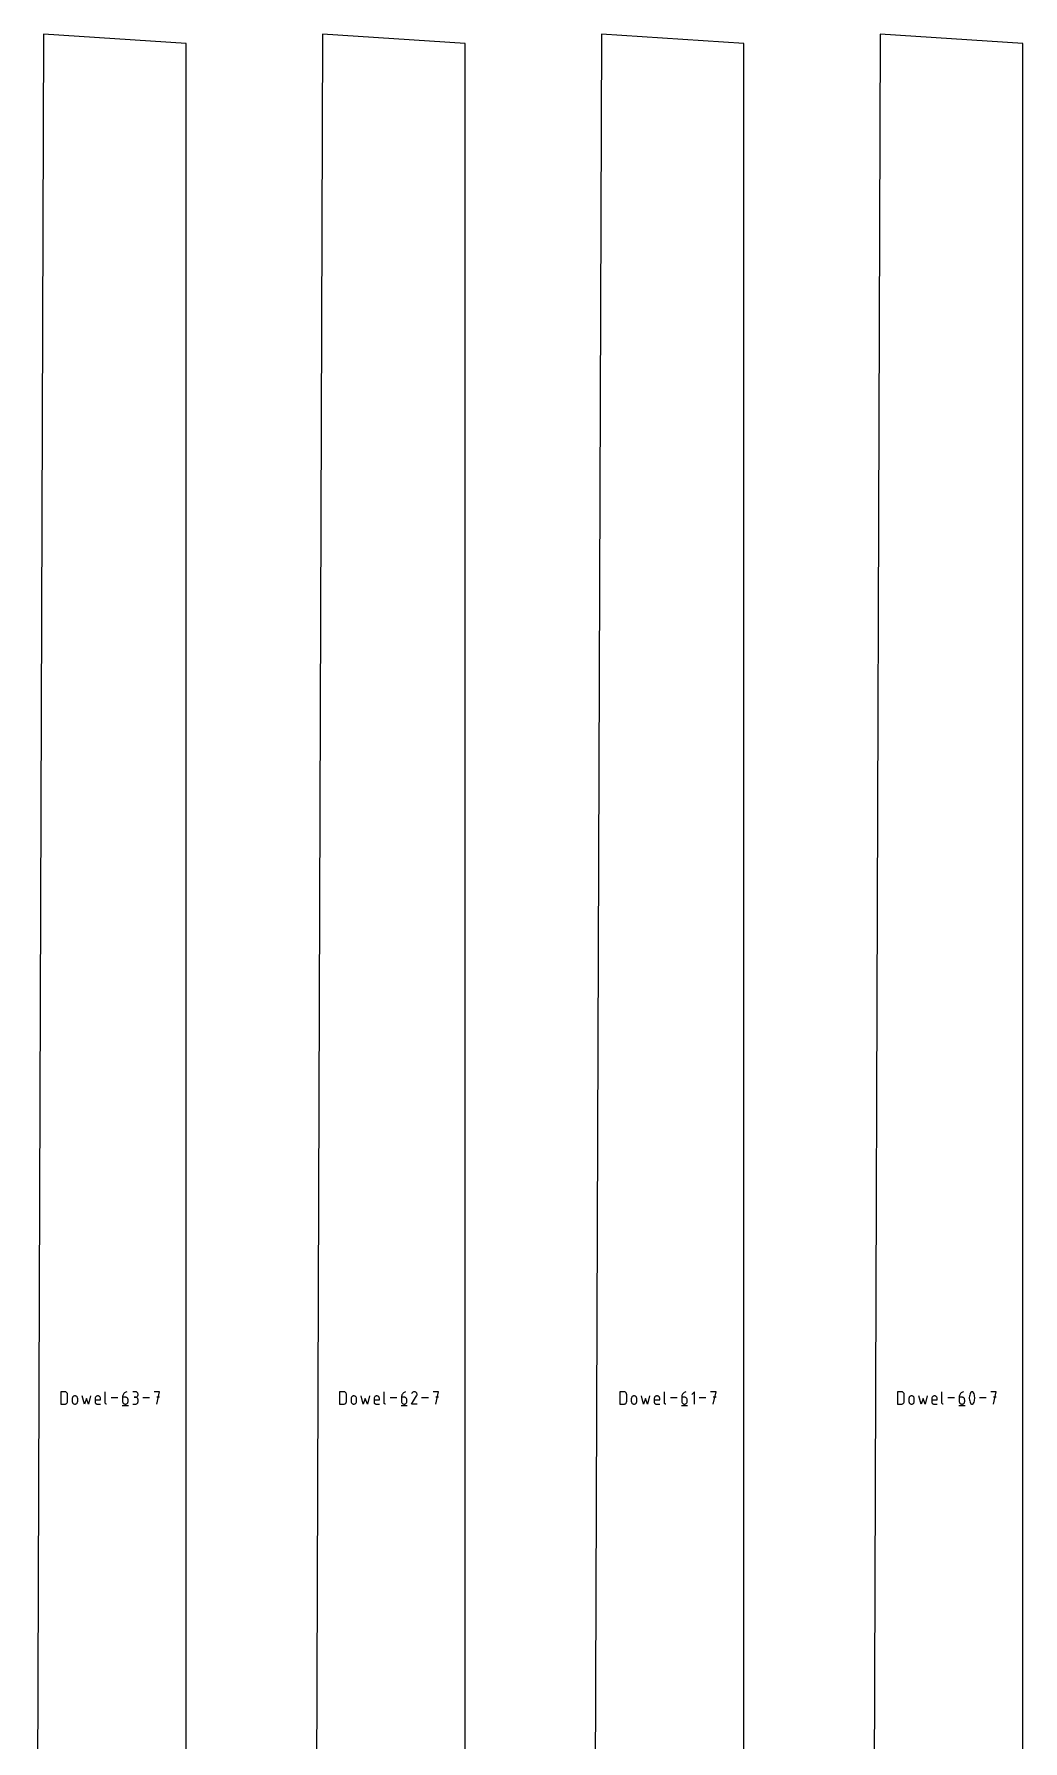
# Model space of a CAD drawing. Extents: x 0 to 12.2, y 0 to 12.
# Drawn here: x 4.89 to 5.865, y 7.645 to 9.328 of the extents above; entities that cross this region are included whole.
import ezdxf

# ---------------------------------------------------------------- set-up
doc = ezdxf.new("R2010")
doc.units = 0

msp = doc.modelspace()

# ---------------------------------------------------------------- linework, layer by layer
at = {"layer": 'annotation', "color": 1}
for p, q in [((4.920143, 7.989005), (4.91609, 7.989005)), ((4.91609, 7.989005), (4.91609, 7.976854)), ((4.91609, 7.976862), (4.920143, 7.976862)), ((4.91609, 7.976854), (4.91609, 7.976862)), ((4.920626, 7.988962), (4.920143, 7.989005)), ((4.920143, 7.976862), (4.920626, 7.976905)), ((4.920143, 7.976862), (4.920143, 7.976862)), ((4.921081, 7.988836), (4.920626, 7.988962)), ((4.920626, 7.976905), (4.921081, 7.977031)), ((4.921501, 7.988636), (4.921081, 7.988836)), ((4.921081, 7.977031), (4.921501, 7.977231)), ((4.921877, 7.988369), (4.921501, 7.988636)), ((4.921501, 7.977231), (4.921877, 7.977497)), ((4.922202, 7.988044), (4.921877, 7.988369)), ((4.921877, 7.977497), (4.922202, 7.977823)), ((4.922468, 7.987666), (4.922202, 7.988044)), ((4.922202, 7.977823), (4.922468, 7.9782)), ((4.922668, 7.987246), (4.922468, 7.987666)), ((4.922468, 7.9782), (4.922668, 7.978621)), ((4.922794, 7.986789), (4.922668, 7.987246)), ((4.922668, 7.978621), (4.922794, 7.979078)), ((4.922837, 7.986303), (4.922794, 7.986789)), ((4.922794, 7.979078), (4.922837, 7.979563)), ((4.922837, 7.979563), (4.922837, 7.986303)), ((4.922837, 7.986303), (4.922837, 7.986303)), ((4.927437, 7.982736), (4.927393, 7.982251)), ((4.927393, 7.982251), (4.927393, 7.979556)), ((4.927393, 7.979556), (4.927393, 7.979556)), ((4.927393, 7.979556), (4.927437, 7.979071)), ((4.927563, 7.983192), (4.927437, 7.982736)), ((4.927437, 7.979071), (4.927563, 7.978614)), ((4.927762, 7.983612), (4.927563, 7.983192)), ((4.927563, 7.978614), (4.927762, 7.978193)), ((4.928029, 7.983988), (4.927762, 7.983612)), ((4.927762, 7.978193), (4.928029, 7.977816)), ((4.928355, 7.984313), (4.928029, 7.983988)), ((4.928029, 7.977816), (4.928355, 7.97749)), ((4.928732, 7.984578), (4.928355, 7.984313)), ((4.928355, 7.97749), (4.928732, 7.977223)), ((4.929153, 7.984777), (4.928732, 7.984578)), ((4.928732, 7.977223), (4.929153, 7.977023)), ((4.92961, 7.984902), (4.929153, 7.984777)), ((4.929153, 7.977023), (4.92961, 7.976898)), ((4.930096, 7.984945), (4.92961, 7.984902)), ((4.92961, 7.976898), (4.930096, 7.976854)), ((4.930581, 7.984902), (4.930096, 7.984945)), ((4.930096, 7.984945), (4.930096, 7.984945)), ((4.930096, 7.976854), (4.930581, 7.976898)), ((4.930096, 7.976854), (4.930096, 7.976854)), ((4.931038, 7.984777), (4.930581, 7.984902)), ((4.930581, 7.976898), (4.931038, 7.977023)), ((4.931458, 7.984578), (4.931038, 7.984777)), ((4.931038, 7.977023), (4.931459, 7.977223)), ((4.931835, 7.984313), (4.931458, 7.984578)), ((4.931459, 7.977223), (4.931836, 7.97749)), ((4.932161, 7.983988), (4.931835, 7.984313)), ((4.931836, 7.97749), (4.932161, 7.977816)), ((4.932428, 7.983612), (4.932161, 7.983988)), ((4.932161, 7.977816), (4.932428, 7.978193)), ((4.932628, 7.983192), (4.932428, 7.983612)), ((4.932428, 7.978193), (4.932628, 7.978614)), ((4.932753, 7.982736), (4.932628, 7.983192)), ((4.932628, 7.978614), (4.932753, 7.979071)), ((4.932797, 7.982251), (4.932753, 7.982736)), ((4.932753, 7.979071), (4.932797, 7.979556)), ((4.932797, 7.979556), (4.932797, 7.982251)), ((4.932797, 7.982251), (4.932797, 7.982251)), ((4.939384, 7.976854), (4.937354, 7.984945)), ((4.941407, 7.982251), (4.939384, 7.976854)), ((4.943429, 7.976854), (4.941407, 7.982251)), ((4.945459, 7.984945), (4.943429, 7.976854)), ((4.95006, 7.982745), (4.950016, 7.982261)), ((4.950016, 7.982261), (4.950016, 7.978887)), ((4.950016, 7.980907), (4.955413, 7.980907)), ((4.950016, 7.978887), (4.950016, 7.978887)), ((4.950016, 7.978887), (4.950049, 7.978521)), ((4.950049, 7.978521), (4.950143, 7.978177)), ((4.950185, 7.983201), (4.95006, 7.982745)), ((4.950143, 7.978177), (4.950293, 7.97786)), ((4.950385, 7.983622), (4.950185, 7.983201)), ((4.950293, 7.97786), (4.950493, 7.977576)), ((4.950652, 7.983998), (4.950385, 7.983622)), ((4.950493, 7.977576), (4.950737, 7.977331)), ((4.950977, 7.984324), (4.950652, 7.983998)), ((4.950737, 7.977331), (4.95102, 7.977131)), ((4.951354, 7.98459), (4.950977, 7.984324)), ((4.95102, 7.977131), (4.951336, 7.976981)), ((4.951336, 7.976981), (4.951678, 7.976886)), ((4.951774, 7.98479), (4.951354, 7.98459)), ((4.951678, 7.976886), (4.952043, 7.976854)), ((4.95223, 7.984916), (4.951774, 7.98479)), ((4.952043, 7.976854), (4.955412, 7.976854)), ((4.952715, 7.984959), (4.95223, 7.984916)), ((4.9532, 7.984916), (4.952715, 7.984959)), ((4.952715, 7.984959), (4.952715, 7.984959)), ((4.953657, 7.98479), (4.9532, 7.984916)), ((4.954077, 7.98459), (4.953657, 7.98479)), ((4.954454, 7.984324), (4.954077, 7.98459)), ((4.954779, 7.983998), (4.954454, 7.984324)), ((4.955045, 7.983622), (4.954779, 7.983998)), ((4.955244, 7.983201), (4.955045, 7.983622)), ((4.95537, 7.982745), (4.955244, 7.983201)), ((4.955413, 7.982261), (4.95537, 7.982745)), ((4.955413, 7.980907), (4.955413, 7.982261)), ((4.955413, 7.982261), (4.955413, 7.982261)), ((4.959969, 7.978211), (4.959969, 7.989015)), ((4.959991, 7.977966), (4.959969, 7.978211)), ((4.960054, 7.977735), (4.959991, 7.977966)), ((4.960154, 7.977524), (4.960054, 7.977735)), ((4.960288, 7.977334), (4.960154, 7.977524)), ((4.960452, 7.977171), (4.960288, 7.977334)), ((4.960641, 7.977037), (4.960452, 7.977171)), ((4.960853, 7.976937), (4.960641, 7.977037)), ((4.961083, 7.976874), (4.960853, 7.976937)), ((4.961328, 7.976852), (4.961083, 7.976874)), ((4.961328, 7.976852), (4.961328, 7.976852)), ((4.97253, 7.98293), (4.965886, 7.98293)), ((4.977146, 7.984415), (4.977086, 7.983594)), ((4.977086, 7.983594), (4.977086, 7.979555)), ((4.979784, 7.983594), (4.977086, 7.983594)), ((4.977086, 7.979555), (4.977086, 7.979555)), ((4.977086, 7.979555), (4.977129, 7.97907)), ((4.977129, 7.97907), (4.977255, 7.978613)), ((4.97732, 7.985205), (4.977146, 7.984415)), ((4.977255, 7.978613), (4.977455, 7.978192)), ((4.977602, 7.985952), (4.97732, 7.985205)), ((4.977455, 7.978192), (4.977721, 7.977815)), ((4.977984, 7.986647), (4.977602, 7.985952)), ((4.977721, 7.977815), (4.978047, 7.97749)), ((4.978458, 7.987281), (4.977984, 7.986647)), ((4.978047, 7.97749), (4.978424, 7.977223)), ((4.978424, 7.977223), (4.978844, 7.977023)), ((4.979018, 7.987844), (4.978458, 7.987281)), ((4.978844, 7.977023), (4.9793, 7.976898)), ((4.979657, 7.988325), (4.979018, 7.987844)), ((4.9793, 7.976898), (4.979784, 7.976854)), ((4.980366, 7.988715), (4.979657, 7.988325)), ((4.980269, 7.983551), (4.979784, 7.983594)), ((4.979784, 7.976854), (4.980269, 7.976898)), ((4.979784, 7.976854), (4.979784, 7.976854)), ((4.980726, 7.983426), (4.980269, 7.983551)), ((4.980269, 7.976898), (4.980726, 7.977023)), ((4.981139, 7.989005), (4.980366, 7.988715)), ((4.981147, 7.983227), (4.980726, 7.983426)), ((4.980726, 7.977023), (4.981147, 7.977223)), ((4.981139, 7.989005), (4.981139, 7.989005)), ((4.981523, 7.982961), (4.981147, 7.983227)), ((4.981147, 7.977223), (4.981523, 7.97749)), ((4.981848, 7.982637), (4.981523, 7.982961)), ((4.981523, 7.97749), (4.981848, 7.977815)), ((4.982114, 7.982261), (4.981848, 7.982637)), ((4.981848, 7.977815), (4.982114, 7.978192)), ((4.982314, 7.981841), (4.982114, 7.982261)), ((4.982114, 7.978192), (4.982314, 7.978613)), ((4.982439, 7.981385), (4.982314, 7.981841)), ((4.982314, 7.978613), (4.982439, 7.97907)), ((4.982483, 7.9809), (4.982439, 7.981385)), ((4.982439, 7.97907), (4.982483, 7.979555)), ((4.982483, 7.979555), (4.982483, 7.9809)), ((4.982483, 7.9809), (4.982483, 7.9809)), ((4.989738, 7.988991), (4.987039, 7.988991)), ((4.987039, 7.976854), (4.989738, 7.976854)), ((4.989738, 7.983595), (4.988386, 7.983595)), ((4.988386, 7.983595), (4.989738, 7.983595)), ((4.990223, 7.988948), (4.989738, 7.988991)), ((4.989738, 7.983595), (4.990223, 7.983638)), ((4.990223, 7.983551), (4.989738, 7.983595)), ((4.989738, 7.983595), (4.989738, 7.983595)), ((4.989738, 7.976854), (4.990223, 7.976898)), ((4.989738, 7.976854), (4.989738, 7.976854)), ((4.99068, 7.988822), (4.990223, 7.988948)), ((4.990223, 7.983638), (4.99068, 7.983764)), ((4.99068, 7.983425), (4.990223, 7.983551)), ((4.990223, 7.976898), (4.99068, 7.977023)), ((4.9911, 7.988622), (4.99068, 7.988822)), ((4.99068, 7.983764), (4.9911, 7.983964)), ((4.9911, 7.983226), (4.99068, 7.983425)), ((4.99068, 7.977023), (4.9911, 7.977223)), ((4.991476, 7.988356), (4.9911, 7.988622)), ((4.9911, 7.983964), (4.991476, 7.98423)), ((4.991476, 7.982959), (4.9911, 7.983226)), ((4.9911, 7.977223), (4.991476, 7.977489)), ((4.991802, 7.988031), (4.991476, 7.988356)), ((4.991476, 7.98423), (4.991802, 7.984556)), ((4.991802, 7.982634), (4.991476, 7.982959)), ((4.991476, 7.977489), (4.991802, 7.977814)), ((4.992068, 7.987655), (4.991802, 7.988031)), ((4.991802, 7.984556), (4.992068, 7.984933)), ((4.992068, 7.982258), (4.991802, 7.982634)), ((4.991802, 7.977814), (4.992068, 7.978191)), ((4.992267, 7.987235), (4.992068, 7.987655)), ((4.992068, 7.984933), (4.992267, 7.985354)), ((4.992267, 7.981838), (4.992068, 7.982258)), ((4.992068, 7.978191), (4.992267, 7.97861)), ((4.992392, 7.98678), (4.992267, 7.987235)), ((4.992267, 7.985354), (4.992392, 7.985811)), ((4.992392, 7.981383), (4.992267, 7.981838)), ((4.992267, 7.97861), (4.992392, 7.979066)), ((4.992436, 7.986297), (4.992392, 7.98678)), ((4.992392, 7.985811), (4.992436, 7.986297)), ((4.992436, 7.9809), (4.992392, 7.981383)), ((4.992392, 7.979066), (4.992436, 7.979549)), ((4.992436, 7.986297), (4.992436, 7.986297)), ((4.992436, 7.979549), (4.992436, 7.9809)), ((4.992436, 7.9809), (4.992436, 7.9809)), ((5.003638, 7.98293), (4.996994, 7.98293)), ((5.013596, 7.989005), (5.008193, 7.989005)), ((5.010895, 7.976854), (5.013596, 7.989005)), ((5.013596, 7.983594), (5.010895, 7.983594)), ((5.195142, 7.989005), (5.191089, 7.989005)), ((5.191089, 7.989005), (5.191089, 7.976854)), ((5.191089, 7.976862), (5.195142, 7.976862)), ((5.191089, 7.976854), (5.191089, 7.976862)), ((5.195625, 7.988962), (5.195142, 7.989005)), ((5.195142, 7.976862), (5.195625, 7.976905)), ((5.195142, 7.976862), (5.195142, 7.976862)), ((5.19608, 7.988836), (5.195625, 7.988962)), ((5.195625, 7.976905), (5.19608, 7.977031)), ((5.1965, 7.988636), (5.19608, 7.988836)), ((5.19608, 7.977031), (5.1965, 7.977231)), ((5.196876, 7.988369), (5.1965, 7.988636)), ((5.1965, 7.977231), (5.196876, 7.977497)), ((5.197201, 7.988044), (5.196876, 7.988369)), ((5.196876, 7.977497), (5.197201, 7.977823)), ((5.197467, 7.987666), (5.197201, 7.988044)), ((5.197201, 7.977823), (5.197467, 7.9782)), ((5.197667, 7.987246), (5.197467, 7.987666)), ((5.197467, 7.9782), (5.197667, 7.978621)), ((5.197793, 7.986789), (5.197667, 7.987246)), ((5.197667, 7.978621), (5.197793, 7.979078)), ((5.197836, 7.986303), (5.197793, 7.986789)), ((5.197793, 7.979078), (5.197836, 7.979563)), ((5.197836, 7.979563), (5.197836, 7.986303)), ((5.197836, 7.986303), (5.197836, 7.986303)), ((5.202436, 7.982736), (5.202393, 7.982251)), ((5.202393, 7.982251), (5.202393, 7.979556)), ((5.202393, 7.979556), (5.202393, 7.979556)), ((5.202393, 7.979556), (5.202436, 7.979071)), ((5.202562, 7.983192), (5.202436, 7.982736)), ((5.202436, 7.979071), (5.202562, 7.978614)), ((5.202761, 7.983612), (5.202562, 7.983192)), ((5.202562, 7.978614), (5.202761, 7.978193)), ((5.203028, 7.983988), (5.202761, 7.983612)), ((5.202761, 7.978193), (5.203028, 7.977816)), ((5.203354, 7.984313), (5.203028, 7.983988)), ((5.203028, 7.977816), (5.203354, 7.97749)), ((5.203731, 7.984578), (5.203354, 7.984313)), ((5.203354, 7.97749), (5.203731, 7.977223)), ((5.204152, 7.984777), (5.203731, 7.984578)), ((5.203731, 7.977223), (5.204152, 7.977023)), ((5.204609, 7.984902), (5.204152, 7.984777)), ((5.204152, 7.977023), (5.204609, 7.976898)), ((5.205095, 7.984945), (5.204609, 7.984902)), ((5.204609, 7.976898), (5.205095, 7.976854)), ((5.20558, 7.984902), (5.205095, 7.984945)), ((5.205095, 7.984945), (5.205095, 7.984945)), ((5.205095, 7.976854), (5.20558, 7.976898)), ((5.205095, 7.976854), (5.205095, 7.976854)), ((5.206037, 7.984777), (5.20558, 7.984902)), ((5.20558, 7.976898), (5.206037, 7.977023)), ((5.206457, 7.984578), (5.206037, 7.984777)), ((5.206037, 7.977023), (5.206458, 7.977223)), ((5.206835, 7.984313), (5.206457, 7.984578)), ((5.206458, 7.977223), (5.206835, 7.97749)), ((5.20716, 7.983988), (5.206835, 7.984313)), ((5.206835, 7.97749), (5.20716, 7.977816)), ((5.207427, 7.983612), (5.20716, 7.983988)), ((5.20716, 7.977816), (5.207427, 7.978193)), ((5.207627, 7.983192), (5.207427, 7.983612)), ((5.207427, 7.978193), (5.207627, 7.978614)), ((5.207752, 7.982736), (5.207627, 7.983192)), ((5.207627, 7.978614), (5.207752, 7.979071)), ((5.207796, 7.982251), (5.207752, 7.982736)), ((5.207752, 7.979071), (5.207796, 7.979556)), ((5.207796, 7.979556), (5.207796, 7.982251)), ((5.207796, 7.982251), (5.207796, 7.982251)), ((5.214384, 7.976854), (5.212353, 7.984945)), ((5.216406, 7.982251), (5.214384, 7.976854)), ((5.218428, 7.976854), (5.216406, 7.982251)), ((5.220458, 7.984945), (5.218428, 7.976854)), ((5.225059, 7.982745), (5.225015, 7.982261)), ((5.225015, 7.982261), (5.225015, 7.978887)), ((5.225015, 7.980907), (5.230412, 7.980907)), ((5.225015, 7.978887), (5.225015, 7.978887)), ((5.225015, 7.978887), (5.225048, 7.978521)), ((5.225048, 7.978521), (5.225142, 7.978177)), ((5.225185, 7.983201), (5.225059, 7.982745)), ((5.225142, 7.978177), (5.225292, 7.97786)), ((5.225384, 7.983622), (5.225185, 7.983201)), ((5.225292, 7.97786), (5.225492, 7.977576)), ((5.225651, 7.983998), (5.225384, 7.983622)), ((5.225492, 7.977576), (5.225736, 7.977331)), ((5.225976, 7.984324), (5.225651, 7.983998)), ((5.225736, 7.977331), (5.226019, 7.977131)), ((5.226353, 7.98459), (5.225976, 7.984324)), ((5.226019, 7.977131), (5.226335, 7.976981)), ((5.226335, 7.976981), (5.226678, 7.976886)), ((5.226773, 7.98479), (5.226353, 7.98459)), ((5.226678, 7.976886), (5.227042, 7.976854)), ((5.227229, 7.984916), (5.226773, 7.98479)), ((5.227042, 7.976854), (5.230411, 7.976854)), ((5.227714, 7.984959), (5.227229, 7.984916)), ((5.228199, 7.984916), (5.227714, 7.984959)), ((5.227714, 7.984959), (5.227714, 7.984959)), ((5.228656, 7.98479), (5.228199, 7.984916)), ((5.229076, 7.98459), (5.228656, 7.98479)), ((5.229453, 7.984324), (5.229076, 7.98459)), ((5.229778, 7.983998), (5.229453, 7.984324)), ((5.230044, 7.983622), (5.229778, 7.983998)), ((5.230243, 7.983201), (5.230044, 7.983622)), ((5.230369, 7.982745), (5.230243, 7.983201)), ((5.230412, 7.982261), (5.230369, 7.982745)), ((5.230412, 7.980907), (5.230412, 7.982261)), ((5.230412, 7.982261), (5.230412, 7.982261)), ((5.234968, 7.978211), (5.234968, 7.989015)), ((5.23499, 7.977966), (5.234968, 7.978211)), ((5.235053, 7.977735), (5.23499, 7.977966)), ((5.235153, 7.977524), (5.235053, 7.977735)), ((5.235287, 7.977334), (5.235153, 7.977524)), ((5.235451, 7.977171), (5.235287, 7.977334)), ((5.23564, 7.977037), (5.235451, 7.977171)), ((5.235852, 7.976937), (5.23564, 7.977037)), ((5.236082, 7.976874), (5.235852, 7.976937)), ((5.236327, 7.976852), (5.236082, 7.976874)), ((5.236327, 7.976852), (5.236327, 7.976852)), ((5.247529, 7.98293), (5.240885, 7.98293)), ((5.252145, 7.984415), (5.252085, 7.983594)), ((5.252085, 7.983594), (5.252085, 7.979555)), ((5.254783, 7.983594), (5.252085, 7.983594)), ((5.252085, 7.979555), (5.252085, 7.979555)), ((5.252085, 7.979555), (5.252129, 7.97907)), ((5.252129, 7.97907), (5.252254, 7.978613)), ((5.252319, 7.985205), (5.252145, 7.984415)), ((5.252254, 7.978613), (5.252454, 7.978192)), ((5.252601, 7.985952), (5.252319, 7.985205)), ((5.252454, 7.978192), (5.25272, 7.977815)), ((5.252983, 7.986647), (5.252601, 7.985952)), ((5.25272, 7.977815), (5.253046, 7.97749)), ((5.253457, 7.987281), (5.252983, 7.986647)), ((5.253046, 7.97749), (5.253423, 7.977223)), ((5.253423, 7.977223), (5.253843, 7.977023)), ((5.254017, 7.987844), (5.253457, 7.987281)), ((5.253843, 7.977023), (5.254299, 7.976898)), ((5.254656, 7.988325), (5.254017, 7.987844)), ((5.254299, 7.976898), (5.254783, 7.976854)), ((5.255365, 7.988715), (5.254656, 7.988325)), ((5.255269, 7.983551), (5.254783, 7.983594)), ((5.254783, 7.976854), (5.255269, 7.976898)), ((5.254783, 7.976854), (5.254783, 7.976854)), ((5.255725, 7.983426), (5.255269, 7.983551)), ((5.255269, 7.976898), (5.255725, 7.977023)), ((5.256138, 7.989005), (5.255365, 7.988715)), ((5.256146, 7.983227), (5.255725, 7.983426)), ((5.255725, 7.977023), (5.256146, 7.977223)), ((5.256138, 7.989005), (5.256138, 7.989005)), ((5.256522, 7.982961), (5.256146, 7.983227)), ((5.256146, 7.977223), (5.256522, 7.97749)), ((5.256847, 7.982637), (5.256522, 7.982961)), ((5.256522, 7.97749), (5.256847, 7.977815)), ((5.257113, 7.982261), (5.256847, 7.982637)), ((5.256847, 7.977815), (5.257113, 7.978192)), ((5.257313, 7.981841), (5.257113, 7.982261)), ((5.257113, 7.978192), (5.257313, 7.978613)), ((5.257438, 7.981385), (5.257313, 7.981841)), ((5.257313, 7.978613), (5.257438, 7.97907)), ((5.257482, 7.9809), (5.257438, 7.981385)), ((5.257438, 7.97907), (5.257482, 7.979555)), ((5.257482, 7.979555), (5.257482, 7.9809)), ((5.257482, 7.9809), (5.257482, 7.9809)), ((5.262039, 7.976854), (5.267026, 7.984882)), ((5.267436, 7.976854), (5.262039, 7.976854)), ((5.262401, 7.987654), (5.262047, 7.986974)), ((5.262682, 7.988053), (5.262401, 7.987654)), ((5.26302, 7.988386), (5.262682, 7.988053)), ((5.263403, 7.98865), (5.26302, 7.988386)), ((5.263822, 7.988843), (5.263403, 7.98865)), ((5.264266, 7.988962), (5.263822, 7.988843)), ((5.264726, 7.989005), (5.264266, 7.988962)), ((5.26519, 7.988968), (5.264726, 7.989005)), ((5.265649, 7.98885), (5.26519, 7.988968)), ((5.266092, 7.988647), (5.265649, 7.98885)), ((5.266489, 7.988365), (5.266092, 7.988647)), ((5.266092, 7.988647), (5.266092, 7.988647)), ((5.26682, 7.988028), (5.266489, 7.988365)), ((5.267084, 7.987644), (5.26682, 7.988028)), ((5.267026, 7.984882), (5.267032, 7.984889)), ((5.267026, 7.984882), (5.267026, 7.984882)), ((5.267032, 7.984889), (5.267038, 7.984897)), ((5.267038, 7.984897), (5.267043, 7.984904)), ((5.267043, 7.984904), (5.267048, 7.984912)), ((5.267048, 7.984912), (5.267054, 7.98492)), ((5.267054, 7.98492), (5.267059, 7.984928)), ((5.267059, 7.984928), (5.267064, 7.984937)), ((5.267064, 7.984937), (5.267069, 7.984946)), ((5.267069, 7.984946), (5.267074, 7.984956)), ((5.267074, 7.984956), (5.26728, 7.985398)), ((5.267074, 7.984956), (5.267074, 7.984956)), ((5.267277, 7.987224), (5.267084, 7.987644)), ((5.267396, 7.98678), (5.267277, 7.987224)), ((5.26728, 7.985398), (5.2674, 7.985856)), ((5.267438, 7.98632), (5.267396, 7.98678)), ((5.2674, 7.985856), (5.267438, 7.98632)), ((5.278639, 7.98293), (5.271995, 7.98293)), ((5.288597, 7.989005), (5.283194, 7.989005)), ((5.285896, 7.976854), (5.288597, 7.989005)), ((5.288597, 7.983594), (5.285896, 7.983594)), ((5.47149, 7.989005), (5.467438, 7.989005)), ((5.467438, 7.989005), (5.467438, 7.976854)), ((5.467438, 7.976862), (5.47149, 7.976862)), ((5.467438, 7.976854), (5.467438, 7.976862)), ((5.471973, 7.988962), (5.47149, 7.989005)), ((5.47149, 7.976862), (5.471973, 7.976905)), ((5.47149, 7.976862), (5.47149, 7.976862)), ((5.472429, 7.988836), (5.471973, 7.988962)), ((5.471973, 7.976905), (5.472429, 7.977031)), ((5.472848, 7.988636), (5.472429, 7.988836)), ((5.472429, 7.977031), (5.472848, 7.977231)), ((5.473224, 7.988369), (5.472848, 7.988636)), ((5.472848, 7.977231), (5.473224, 7.977497)), ((5.47355, 7.988044), (5.473224, 7.988369)), ((5.473224, 7.977497), (5.47355, 7.977823)), ((5.473816, 7.987666), (5.47355, 7.988044)), ((5.47355, 7.977823), (5.473816, 7.9782)), ((5.474016, 7.987246), (5.473816, 7.987666)), ((5.473816, 7.9782), (5.474016, 7.978621)), ((5.474141, 7.986789), (5.474016, 7.987246)), ((5.474016, 7.978621), (5.474141, 7.979078)), ((5.474185, 7.986303), (5.474141, 7.986789)), ((5.474141, 7.979078), (5.474185, 7.979563)), ((5.474185, 7.979563), (5.474185, 7.986303)), ((5.474185, 7.986303), (5.474185, 7.986303)), ((5.478785, 7.982736), (5.478741, 7.982251)), ((5.478741, 7.982251), (5.478741, 7.979556)), ((5.478741, 7.979556), (5.478741, 7.979556)), ((5.478741, 7.979556), (5.478785, 7.979071)), ((5.47891, 7.983192), (5.478785, 7.982736)), ((5.478785, 7.979071), (5.47891, 7.978614)), ((5.47911, 7.983612), (5.47891, 7.983192)), ((5.47891, 7.978614), (5.47911, 7.978193)), ((5.479377, 7.983988), (5.47911, 7.983612)), ((5.47911, 7.978193), (5.479377, 7.977816)), ((5.479702, 7.984313), (5.479377, 7.983988)), ((5.479377, 7.977816), (5.479702, 7.97749)), ((5.48008, 7.984578), (5.479702, 7.984313)), ((5.479702, 7.97749), (5.48008, 7.977223)), ((5.4805, 7.984777), (5.48008, 7.984578)), ((5.48008, 7.977223), (5.4805, 7.977023)), ((5.480958, 7.984902), (5.4805, 7.984777)), ((5.4805, 7.977023), (5.480958, 7.976898)), ((5.481443, 7.984945), (5.480958, 7.984902)), ((5.480958, 7.976898), (5.481443, 7.976854)), ((5.481928, 7.984902), (5.481443, 7.984945)), ((5.481443, 7.984945), (5.481443, 7.984945)), ((5.481443, 7.976854), (5.481929, 7.976898)), ((5.481443, 7.976854), (5.481443, 7.976854)), ((5.482385, 7.984777), (5.481928, 7.984902)), ((5.481929, 7.976898), (5.482386, 7.977023)), ((5.482806, 7.984578), (5.482385, 7.984777)), ((5.482386, 7.977023), (5.482806, 7.977223)), ((5.483183, 7.984313), (5.482806, 7.984578)), ((5.482806, 7.977223), (5.483183, 7.97749)), ((5.483509, 7.983988), (5.483183, 7.984313)), ((5.483183, 7.97749), (5.483509, 7.977816)), ((5.483775, 7.983612), (5.483509, 7.983988)), ((5.483509, 7.977816), (5.483776, 7.978193)), ((5.483975, 7.983192), (5.483775, 7.983612)), ((5.483776, 7.978193), (5.483975, 7.978614)), ((5.484101, 7.982736), (5.483975, 7.983192)), ((5.483975, 7.978614), (5.484101, 7.979071)), ((5.484145, 7.982251), (5.484101, 7.982736)), ((5.484101, 7.979071), (5.484145, 7.979556)), ((5.484145, 7.979556), (5.484145, 7.982251)), ((5.484145, 7.982251), (5.484145, 7.982251)), ((5.490732, 7.976854), (5.488701, 7.984945)), ((5.492754, 7.982251), (5.490732, 7.976854)), ((5.494777, 7.976854), (5.492754, 7.982251)), ((5.496807, 7.984945), (5.494777, 7.976854)), ((5.501408, 7.982745), (5.501364, 7.982261)), ((5.501364, 7.982261), (5.501364, 7.978887)), ((5.501364, 7.980907), (5.506761, 7.980907)), ((5.501364, 7.978887), (5.501364, 7.978887)), ((5.501364, 7.978887), (5.501397, 7.978521)), ((5.501397, 7.978521), (5.501491, 7.978177)), ((5.501533, 7.983201), (5.501408, 7.982745)), ((5.501491, 7.978177), (5.501641, 7.97786)), ((5.501733, 7.983622), (5.501533, 7.983201)), ((5.501641, 7.97786), (5.501841, 7.977576)), ((5.502, 7.983998), (5.501733, 7.983622)), ((5.501841, 7.977576), (5.502085, 7.977331)), ((5.502325, 7.984324), (5.502, 7.983998)), ((5.502085, 7.977331), (5.502368, 7.977131)), ((5.502702, 7.98459), (5.502325, 7.984324)), ((5.502368, 7.977131), (5.502683, 7.976981)), ((5.502683, 7.976981), (5.503026, 7.976886)), ((5.503122, 7.98479), (5.502702, 7.98459)), ((5.503026, 7.976886), (5.50339, 7.976854)), ((5.503578, 7.984916), (5.503122, 7.98479)), ((5.50339, 7.976854), (5.50676, 7.976854)), ((5.504062, 7.984959), (5.503578, 7.984916)), ((5.504548, 7.984916), (5.504062, 7.984959)), ((5.504062, 7.984959), (5.504062, 7.984959)), ((5.505004, 7.98479), (5.504548, 7.984916)), ((5.505425, 7.98459), (5.505004, 7.98479)), ((5.505801, 7.984324), (5.505425, 7.98459)), ((5.506126, 7.983998), (5.505801, 7.984324)), ((5.506392, 7.983622), (5.506126, 7.983998)), ((5.506592, 7.983201), (5.506392, 7.983622)), ((5.506717, 7.982745), (5.506592, 7.983201)), ((5.506761, 7.982261), (5.506717, 7.982745)), ((5.506761, 7.980907), (5.506761, 7.982261)), ((5.506761, 7.982261), (5.506761, 7.982261)), ((5.511317, 7.978211), (5.511317, 7.989015)), ((5.511339, 7.977966), (5.511317, 7.978211)), ((5.511402, 7.977735), (5.511339, 7.977966)), ((5.511502, 7.977524), (5.511402, 7.977735)), ((5.511636, 7.977334), (5.511502, 7.977524)), ((5.511799, 7.977171), (5.511636, 7.977334)), ((5.511989, 7.977037), (5.511799, 7.977171)), ((5.512201, 7.976937), (5.511989, 7.977037)), ((5.512431, 7.976874), (5.512201, 7.976937)), ((5.512676, 7.976852), (5.512431, 7.976874)), ((5.512676, 7.976852), (5.512676, 7.976852)), ((5.523878, 7.98293), (5.517234, 7.98293)), ((5.528493, 7.984415), (5.528434, 7.983594)), ((5.528434, 7.983594), (5.528434, 7.979555)), ((5.531132, 7.983594), (5.528434, 7.983594)), ((5.528434, 7.979555), (5.528434, 7.979555)), ((5.528434, 7.979555), (5.528477, 7.97907)), ((5.528477, 7.97907), (5.528603, 7.978613)), ((5.528668, 7.985205), (5.528493, 7.984415)), ((5.528603, 7.978613), (5.528803, 7.978192)), ((5.528949, 7.985952), (5.528668, 7.985205)), ((5.528803, 7.978192), (5.529069, 7.977815)), ((5.529331, 7.986647), (5.528949, 7.985952)), ((5.529069, 7.977815), (5.529394, 7.97749)), ((5.529806, 7.987281), (5.529331, 7.986647)), ((5.529394, 7.97749), (5.529771, 7.977223)), ((5.529771, 7.977223), (5.530191, 7.977023)), ((5.530366, 7.987844), (5.529806, 7.987281)), ((5.530191, 7.977023), (5.530648, 7.976898)), ((5.531004, 7.988325), (5.530366, 7.987844)), ((5.530648, 7.976898), (5.531132, 7.976854)), ((5.531714, 7.988715), (5.531004, 7.988325)), ((5.531617, 7.983551), (5.531132, 7.983594)), ((5.531132, 7.976854), (5.531617, 7.976898)), ((5.531132, 7.976854), (5.531132, 7.976854)), ((5.532074, 7.983426), (5.531617, 7.983551)), ((5.531617, 7.976898), (5.532074, 7.977023)), ((5.532487, 7.989005), (5.531714, 7.988715)), ((5.532494, 7.983227), (5.532074, 7.983426)), ((5.532074, 7.977023), (5.532494, 7.977223)), ((5.532487, 7.989005), (5.532487, 7.989005)), ((5.532871, 7.982961), (5.532494, 7.983227)), ((5.532494, 7.977223), (5.532871, 7.97749)), ((5.533196, 7.982637), (5.532871, 7.982961)), ((5.532871, 7.97749), (5.533196, 7.977815)), ((5.533462, 7.982261), (5.533196, 7.982637)), ((5.533196, 7.977815), (5.533462, 7.978192)), ((5.533661, 7.981841), (5.533462, 7.982261)), ((5.533462, 7.978192), (5.533661, 7.978613)), ((5.533787, 7.981385), (5.533661, 7.981841)), ((5.533661, 7.978613), (5.533787, 7.97907)), ((5.53383, 7.9809), (5.533787, 7.981385)), ((5.533787, 7.97907), (5.53383, 7.979555)), ((5.53383, 7.979555), (5.53383, 7.9809)), ((5.53383, 7.9809), (5.53383, 7.9809)), ((5.541089, 7.989005), (5.538387, 7.986303)), ((5.541089, 7.976854), (5.541089, 7.989005)), ((5.55229, 7.98293), (5.545646, 7.98293)), ((5.562249, 7.989005), (5.556845, 7.989005)), ((5.559547, 7.976854), (5.562249, 7.989005)), ((5.562249, 7.983594), (5.559547, 7.983594)), ((5.745155, 7.989005), (5.741102, 7.989005)), ((5.741102, 7.989005), (5.741102, 7.976854)), ((5.741102, 7.976862), (5.745155, 7.976862)), ((5.741102, 7.976854), (5.741102, 7.976862)), ((5.745638, 7.988962), (5.745155, 7.989005)), ((5.745155, 7.976862), (5.745638, 7.976905)), ((5.745155, 7.976862), (5.745155, 7.976862)), ((5.746093, 7.988836), (5.745638, 7.988962)), ((5.745638, 7.976905), (5.746093, 7.977031)), ((5.746512, 7.988636), (5.746093, 7.988836)), ((5.746093, 7.977031), (5.746512, 7.977231)), ((5.746889, 7.988369), (5.746512, 7.988636)), ((5.746512, 7.977231), (5.746889, 7.977497)), ((5.747214, 7.988044), (5.746889, 7.988369)), ((5.746889, 7.977497), (5.747214, 7.977823)), ((5.74748, 7.987666), (5.747214, 7.988044)), ((5.747214, 7.977823), (5.74748, 7.9782)), ((5.74768, 7.987246), (5.74748, 7.987666)), ((5.74748, 7.9782), (5.74768, 7.978621)), ((5.747805, 7.986789), (5.74768, 7.987246)), ((5.74768, 7.978621), (5.747805, 7.979078)), ((5.747849, 7.986303), (5.747805, 7.986789)), ((5.747805, 7.979078), (5.747849, 7.979563)), ((5.747849, 7.979563), (5.747849, 7.986303)), ((5.747849, 7.986303), (5.747849, 7.986303)), ((5.752449, 7.982736), (5.752405, 7.982251)), ((5.752405, 7.982251), (5.752405, 7.979556)), ((5.752405, 7.979556), (5.752405, 7.979556)), ((5.752405, 7.979556), (5.752449, 7.979071)), ((5.752574, 7.983192), (5.752449, 7.982736)), ((5.752449, 7.979071), (5.752574, 7.978614)), ((5.752774, 7.983612), (5.752574, 7.983192)), ((5.752574, 7.978614), (5.752774, 7.978193)), ((5.753041, 7.983988), (5.752774, 7.983612)), ((5.752774, 7.978193), (5.753041, 7.977816)), ((5.753367, 7.984313), (5.753041, 7.983988)), ((5.753041, 7.977816), (5.753367, 7.97749)), ((5.753744, 7.984578), (5.753367, 7.984313)), ((5.753367, 7.97749), (5.753744, 7.977223)), ((5.754165, 7.984777), (5.753744, 7.984578)), ((5.753744, 7.977223), (5.754165, 7.977023)), ((5.754622, 7.984902), (5.754165, 7.984777)), ((5.754165, 7.977023), (5.754622, 7.976898)), ((5.755107, 7.984945), (5.754622, 7.984902)), ((5.754622, 7.976898), (5.755107, 7.976854)), ((5.755593, 7.984902), (5.755107, 7.984945)), ((5.755107, 7.984945), (5.755107, 7.984945)), ((5.755107, 7.976854), (5.755593, 7.976898)), ((5.755107, 7.976854), (5.755107, 7.976854)), ((5.75605, 7.984777), (5.755593, 7.984902)), ((5.755593, 7.976898), (5.75605, 7.977023)), ((5.75647, 7.984578), (5.75605, 7.984777)), ((5.75605, 7.977023), (5.756471, 7.977223)), ((5.756847, 7.984313), (5.75647, 7.984578)), ((5.756471, 7.977223), (5.756848, 7.97749)), ((5.757173, 7.983988), (5.756847, 7.984313)), ((5.756848, 7.97749), (5.757173, 7.977816)), ((5.75744, 7.983612), (5.757173, 7.983988)), ((5.757173, 7.977816), (5.75744, 7.978193)), ((5.75764, 7.983192), (5.75744, 7.983612)), ((5.75744, 7.978193), (5.75764, 7.978614)), ((5.757765, 7.982736), (5.75764, 7.983192)), ((5.75764, 7.978614), (5.757765, 7.979071)), ((5.757809, 7.982251), (5.757765, 7.982736)), ((5.757765, 7.979071), (5.757809, 7.979556)), ((5.757809, 7.979556), (5.757809, 7.982251)), ((5.757809, 7.982251), (5.757809, 7.982251)), ((5.764396, 7.976854), (5.762366, 7.984945)), ((5.766419, 7.982251), (5.764396, 7.976854)), ((5.768441, 7.976854), (5.766419, 7.982251)), ((5.770471, 7.984945), (5.768441, 7.976854)), ((5.775072, 7.982745), (5.775028, 7.982261)), ((5.775028, 7.982261), (5.775028, 7.978887)), ((5.775028, 7.980907), (5.780425, 7.980907)), ((5.775028, 7.978887), (5.775028, 7.978887)), ((5.775028, 7.978887), (5.775061, 7.978521)), ((5.775061, 7.978521), (5.775155, 7.978177)), ((5.775197, 7.983201), (5.775072, 7.982745)), ((5.775155, 7.978177), (5.775305, 7.97786)), ((5.775397, 7.983622), (5.775197, 7.983201)), ((5.775305, 7.97786), (5.775505, 7.977576)), ((5.775664, 7.983998), (5.775397, 7.983622)), ((5.775505, 7.977576), (5.775749, 7.977331)), ((5.775989, 7.984324), (5.775664, 7.983998)), ((5.775749, 7.977331), (5.776032, 7.977131)), ((5.776366, 7.98459), (5.775989, 7.984324)), ((5.776032, 7.977131), (5.776348, 7.976981)), ((5.776348, 7.976981), (5.77669, 7.976886)), ((5.776786, 7.98479), (5.776366, 7.98459)), ((5.77669, 7.976886), (5.777054, 7.976854)), ((5.777242, 7.984916), (5.776786, 7.98479)), ((5.777054, 7.976854), (5.780424, 7.976854)), ((5.777727, 7.984959), (5.777242, 7.984916)), ((5.778212, 7.984916), (5.777727, 7.984959)), ((5.777727, 7.984959), (5.777727, 7.984959)), ((5.778669, 7.98479), (5.778212, 7.984916)), ((5.779089, 7.98459), (5.778669, 7.98479)), ((5.779466, 7.984324), (5.779089, 7.98459)), ((5.779791, 7.983998), (5.779466, 7.984324)), ((5.780057, 7.983622), (5.779791, 7.983998)), ((5.780256, 7.983201), (5.780057, 7.983622)), ((5.780381, 7.982745), (5.780256, 7.983201)), ((5.780425, 7.982261), (5.780381, 7.982745)), ((5.780425, 7.980907), (5.780425, 7.982261)), ((5.780425, 7.982261), (5.780425, 7.982261)), ((5.784981, 7.978211), (5.784981, 7.989015)), ((5.785003, 7.977966), (5.784981, 7.978211)), ((5.785066, 7.977735), (5.785003, 7.977966)), ((5.785166, 7.977524), (5.785066, 7.977735)), ((5.7853, 7.977334), (5.785166, 7.977524)), ((5.785464, 7.977171), (5.7853, 7.977334)), ((5.785653, 7.977037), (5.785464, 7.977171)), ((5.785865, 7.976937), (5.785653, 7.977037)), ((5.786095, 7.976874), (5.785865, 7.976937)), ((5.78634, 7.976852), (5.786095, 7.976874)), ((5.78634, 7.976852), (5.78634, 7.976852)), ((5.797542, 7.98293), (5.790898, 7.98293)), ((5.802158, 7.984415), (5.802098, 7.983594)), ((5.802098, 7.983594), (5.802098, 7.979555)), ((5.804796, 7.983594), (5.802098, 7.983594)), ((5.802098, 7.979555), (5.802098, 7.979555)), ((5.802098, 7.979555), (5.802141, 7.97907)), ((5.802141, 7.97907), (5.802267, 7.978613)), ((5.802332, 7.985205), (5.802158, 7.984415)), ((5.802267, 7.978613), (5.802467, 7.978192)), ((5.802614, 7.985952), (5.802332, 7.985205)), ((5.802467, 7.978192), (5.802733, 7.977815)), ((5.802996, 7.986647), (5.802614, 7.985952)), ((5.802733, 7.977815), (5.803059, 7.97749)), ((5.80347, 7.987281), (5.802996, 7.986647)), ((5.803059, 7.97749), (5.803435, 7.977223)), ((5.803435, 7.977223), (5.803856, 7.977023)), ((5.80403, 7.987844), (5.80347, 7.987281)), ((5.803856, 7.977023), (5.804312, 7.976898)), ((5.804669, 7.988325), (5.80403, 7.987844)), ((5.804312, 7.976898), (5.804796, 7.976854)), ((5.805378, 7.988715), (5.804669, 7.988325)), ((5.805281, 7.983551), (5.804796, 7.983594)), ((5.804796, 7.976854), (5.805281, 7.976898)), ((5.804796, 7.976854), (5.804796, 7.976854)), ((5.805738, 7.983426), (5.805281, 7.983551)), ((5.805281, 7.976898), (5.805738, 7.977023)), ((5.806151, 7.989005), (5.805378, 7.988715)), ((5.806158, 7.983227), (5.805738, 7.983426)), ((5.805738, 7.977023), (5.806158, 7.977223)), ((5.806151, 7.989005), (5.806151, 7.989005)), ((5.806535, 7.982961), (5.806158, 7.983227)), ((5.806158, 7.977223), (5.806535, 7.97749)), ((5.80686, 7.982637), (5.806535, 7.982961)), ((5.806535, 7.97749), (5.80686, 7.977815)), ((5.807126, 7.982261), (5.80686, 7.982637)), ((5.80686, 7.977815), (5.807126, 7.978192)), ((5.807326, 7.981841), (5.807126, 7.982261)), ((5.807126, 7.978192), (5.807326, 7.978613)), ((5.807451, 7.981385), (5.807326, 7.981841)), ((5.807326, 7.978613), (5.807451, 7.97907)), ((5.807494, 7.9809), (5.807451, 7.981385)), ((5.807451, 7.97907), (5.807494, 7.979555)), ((5.807494, 7.979555), (5.807494, 7.9809)), ((5.807494, 7.9809), (5.807494, 7.9809)), ((5.812169, 7.984671), (5.812052, 7.983507)), ((5.812052, 7.983507), (5.812052, 7.982338)), ((5.812052, 7.982338), (5.812169, 7.981174)), ((5.812401, 7.985821), (5.812169, 7.984671)), ((5.812169, 7.981174), (5.812401, 7.980023)), ((5.812751, 7.986948), (5.812401, 7.985821)), ((5.812401, 7.980023), (5.812751, 7.978894)), ((5.813217, 7.988043), (5.812751, 7.986948)), ((5.812751, 7.978894), (5.813217, 7.977796)), ((5.813373, 7.988304), (5.813217, 7.988043)), ((5.813217, 7.988043), (5.813217, 7.988043)), ((5.813217, 7.977796), (5.813217, 7.977796)), ((5.813217, 7.977796), (5.813276, 7.977686)), ((5.813276, 7.977686), (5.813343, 7.97758)), ((5.813343, 7.97758), (5.813417, 7.97748)), ((5.813569, 7.988526), (5.813373, 7.988304)), ((5.813417, 7.97748), (5.813499, 7.977386)), ((5.813499, 7.977386), (5.813587, 7.977298)), ((5.813797, 7.988708), (5.813569, 7.988526)), ((5.813587, 7.977298), (5.813682, 7.977217)), ((5.813682, 7.977217), (5.813783, 7.977142)), ((5.813783, 7.977142), (5.81389, 7.977075)), ((5.81405, 7.988847), (5.813797, 7.988708)), ((5.81389, 7.977075), (5.814003, 7.977014)), ((5.814003, 7.977014), (5.814003, 7.977014)), ((5.814003, 7.977014), (5.814285, 7.976909)), ((5.814322, 7.98894), (5.81405, 7.988847)), ((5.814285, 7.976909), (5.814575, 7.976856)), ((5.814608, 7.988987), (5.814322, 7.98894)), ((5.814575, 7.976856), (5.814865, 7.976855)), ((5.814899, 7.988984), (5.814608, 7.988987)), ((5.814865, 7.976855), (5.81515, 7.976902)), ((5.815191, 7.98893), (5.814899, 7.988984)), ((5.81515, 7.976902), (5.815422, 7.976996)), ((5.815475, 7.988822), (5.815191, 7.98893)), ((5.815422, 7.976996), (5.815675, 7.977135)), ((5.815584, 7.988765), (5.815475, 7.988822)), ((5.815475, 7.988822), (5.815475, 7.988822)), ((5.815689, 7.988699), (5.815584, 7.988765)), ((5.815675, 7.977135), (5.815902, 7.977316)), ((5.815788, 7.988625), (5.815689, 7.988699)), ((5.815883, 7.988544), (5.815788, 7.988625)), ((5.815971, 7.988456), (5.815883, 7.988544)), ((5.815902, 7.977316), (5.816098, 7.977537)), ((5.816053, 7.988361), (5.815971, 7.988456)), ((5.816128, 7.988261), (5.816053, 7.988361)), ((5.816098, 7.977537), (5.816255, 7.977797)), ((5.816195, 7.988155), (5.816128, 7.988261)), ((5.816255, 7.988044), (5.816195, 7.988155)), ((5.816723, 7.986946), (5.816255, 7.988044)), ((5.816255, 7.988044), (5.816255, 7.988044)), ((5.816255, 7.977797), (5.816723, 7.978893)), ((5.816255, 7.977797), (5.816255, 7.977797)), ((5.817074, 7.985817), (5.816723, 7.986946)), ((5.816723, 7.978893), (5.817074, 7.98002)), ((5.817308, 7.984666), (5.817074, 7.985817)), ((5.817074, 7.98002), (5.817308, 7.98117)), ((5.817425, 7.983502), (5.817308, 7.984666)), ((5.817308, 7.98117), (5.817425, 7.982334)), ((5.817425, 7.982334), (5.817425, 7.983502)), ((5.828626, 7.98293), (5.821982, 7.98293)), ((5.838585, 7.989005), (5.833181, 7.989005)), ((5.835883, 7.976854), (5.838585, 7.989005)), ((5.838585, 7.983594), (5.835883, 7.983594)), ((4.976748, 7.975335), (4.982824, 7.975335)), ((5.251747, 7.975335), (5.257823, 7.975335)), ((5.528096, 7.975335), (5.534171, 7.975335)), ((5.80176, 7.975335), (5.807835, 7.975335))]:
    msp.add_line(p, q, dxfattribs=at)
at = {"layer": 'boundary', "color": 5}
for p, q in [((4.89922, 9.327656), (4.889845, 6.637031)), ((5.039845, 9.318281), (4.89922, 9.327656)), ((5.17422, 9.327656), (5.164845, 6.637031)), ((5.314845, 9.318281), (5.17422, 9.327656)), ((5.44922, 9.327656), (5.439845, 6.637031)), ((5.589845, 9.318281), (5.44922, 9.327656)), ((5.72422, 9.327656), (5.714845, 6.637031)), ((5.864845, 9.318281), (5.72422, 9.327656)), ((5.039845, 6.637031), (5.039845, 9.318281)), ((5.314845, 6.637031), (5.314845, 9.318281)), ((5.589845, 6.637031), (5.589845, 9.318281)), ((5.864845, 6.637031), (5.864845, 9.318281))]:
    msp.add_line(p, q, dxfattribs=at)

doc.saveas('drawing.dxf')
